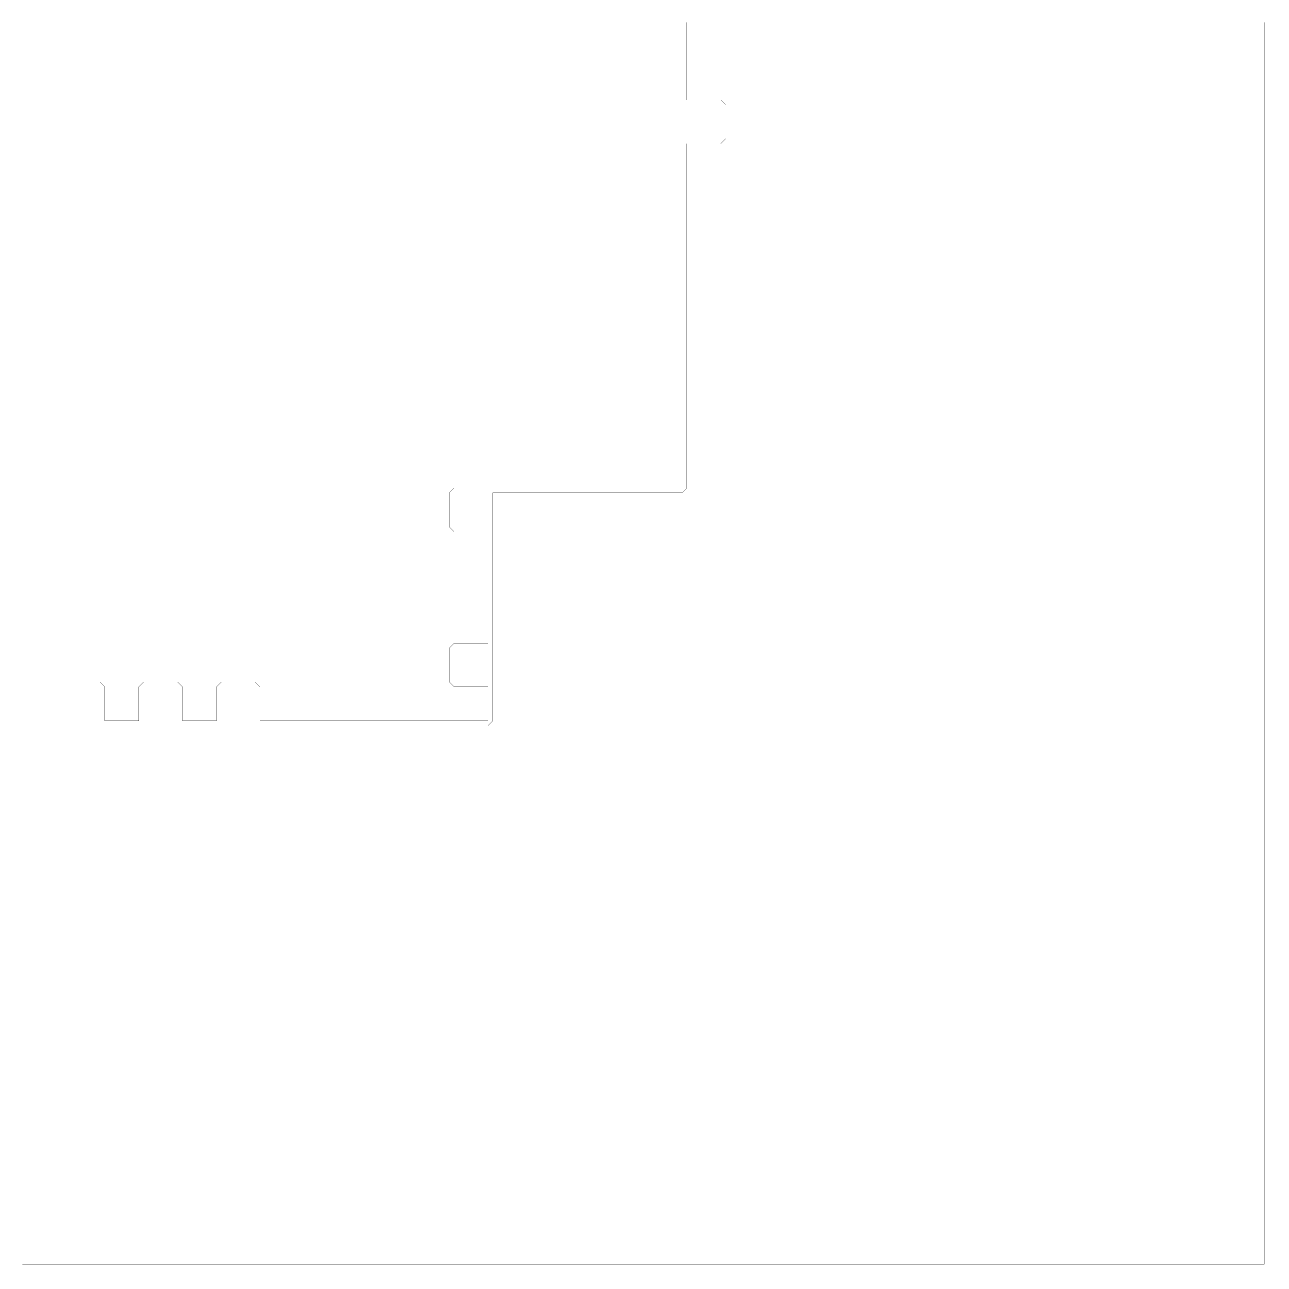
# Model space of a CAD drawing. Header units: metres. Extents: x 0 to 4990, y -4990 to 0.
# Drawn here: x 2495 to 4990, y -4990 to -2495 of the extents above; entities that cross this region are included whole.
import ezdxf

# ---------------------------------------------------------------- set-up
doc = ezdxf.new("R2010")
doc.units = ezdxf.units.M
doc.layers.add('conductor', color=1, linetype='Continuous')
doc.layers.add('substrate', color=5, linetype='Continuous')

msp = doc.modelspace()

# ---------------------------------------------------------------- linework, layer by layer
at = {"layer": 'conductor', "const_width": 0.5}
msp.add_lwpolyline([(2490.234375, -3818.359375), (2500, -3818.359375), (2509.765625, -3818.359375), (2519.53125, -3818.359375), (2529.296875, -3818.359375), (2539.0625, -3818.359375), (2548.828125, -3818.359375), (2558.59375, -3818.359375), (2568.359375, -3818.359375), (2578.125, -3818.359375), (2587.890625, -3818.359375), (2597.65625, -3818.359375), (2607.421875, -3818.359375), (2617.1875, -3818.359375), (2626.953125, -3818.359375), (2636.71875, -3818.359375), (2646.484375, -3818.359375), (2656.25, -3828.125), (2656.25, -3837.890625), (2656.25, -3847.65625), (2656.25, -3857.421875), (2656.25, -3867.1875), (2656.25, -3876.953125), (2656.25, -3886.71875), (2656.25, -3896.484375), (2666.015625, -3896.484375), (2675.78125, -3896.484375), (2685.546875, -3896.484375), (2695.3125, -3896.484375), (2705.078125, -3896.484375), (2714.84375, -3896.484375), (2724.609375, -3896.484375), (2724.609375, -3886.71875), (2724.609375, -3876.953125), (2724.609375, -3867.1875), (2724.609375, -3857.421875), (2724.609375, -3847.65625), (2724.609375, -3837.890625), (2724.609375, -3828.125), (2734.375, -3818.359375), (2744.140625, -3818.359375), (2753.90625, -3818.359375), (2763.671875, -3818.359375), (2773.4375, -3818.359375), (2783.203125, -3818.359375), (2792.96875, -3818.359375), (2802.734375, -3818.359375), (2812.5, -3828.125), (2812.5, -3837.890625), (2812.5, -3847.65625), (2812.5, -3857.421875), (2812.5, -3867.1875), (2812.5, -3876.953125), (2812.5, -3886.71875), (2812.5, -3896.484375), (2822.265625, -3896.484375), (2832.03125, -3896.484375), (2841.796875, -3896.484375), (2851.5625, -3896.484375), (2861.328125, -3896.484375), (2871.09375, -3896.484375), (2880.859375, -3896.484375), (2880.859375, -3886.71875), (2880.859375, -3876.953125), (2880.859375, -3867.1875), (2880.859375, -3857.421875), (2880.859375, -3847.65625), (2880.859375, -3837.890625), (2880.859375, -3828.125), (2890.625, -3818.359375), (2900.390625, -3818.359375), (2910.15625, -3818.359375), (2919.921875, -3818.359375), (2929.6875, -3818.359375), (2939.453125, -3818.359375), (2949.21875, -3818.359375), (2958.984375, -3818.359375), (2968.75, -3828.125), (2968.75, -3837.890625), (2968.75, -3847.65625), (2968.75, -3857.421875), (2968.75, -3867.1875), (2968.75, -3876.953125), (2968.75, -3886.71875), (2968.75, -3896.484375), (2978.515625, -3896.484375), (2988.28125, -3896.484375), (2998.046875, -3896.484375), (3007.8125, -3896.484375), (3017.578125, -3896.484375), (3027.34375, -3896.484375), (3037.109375, -3896.484375), (3046.875, -3896.484375), (3056.640625, -3896.484375), (3066.40625, -3896.484375), (3076.171875, -3896.484375), (3085.9375, -3896.484375), (3095.703125, -3896.484375), (3105.46875, -3896.484375), (3115.234375, -3896.484375), (3125, -3896.484375), (3134.765625, -3896.484375), (3144.53125, -3896.484375), (3154.296875, -3896.484375), (3164.0625, -3896.484375), (3173.828125, -3896.484375), (3183.59375, -3896.484375), (3193.359375, -3896.484375), (3203.125, -3896.484375), (3212.890625, -3896.484375), (3222.65625, -3896.484375), (3232.421875, -3896.484375), (3242.1875, -3896.484375), (3251.953125, -3896.484375), (3261.71875, -3896.484375), (3271.484375, -3896.484375), (3281.25, -3896.484375), (3291.015625, -3896.484375), (3300.78125, -3896.484375), (3310.546875, -3896.484375), (3320.3125, -3896.484375), (3330.078125, -3896.484375), (3339.84375, -3896.484375), (3349.609375, -3896.484375), (3359.375, -3896.484375), (3369.140625, -3896.484375), (3378.90625, -3896.484375), (3388.671875, -3896.484375), (3398.4375, -3896.484375), (3408.203125, -3896.484375), (3417.96875, -3896.484375), (3427.734375, -3896.484375), (3427.734375, -3886.71875), (3427.734375, -3876.953125), (3427.734375, -3867.1875), (3427.734375, -3857.421875), (3427.734375, -3847.65625), (3427.734375, -3837.890625), (3427.734375, -3828.125), (3417.96875, -3828.125), (3408.203125, -3828.125), (3398.4375, -3828.125), (3388.671875, -3828.125), (3378.90625, -3828.125), (3369.140625, -3828.125), (3359.375, -3828.125), (3349.609375, -3818.359375), (3349.609375, -3808.59375), (3349.609375, -3798.828125), (3349.609375, -3789.0625), (3349.609375, -3779.296875), (3349.609375, -3769.53125), (3349.609375, -3759.765625), (3349.609375, -3750), (3359.375, -3740.234375), (3369.140625, -3740.234375), (3378.90625, -3740.234375), (3388.671875, -3740.234375), (3398.4375, -3740.234375), (3408.203125, -3740.234375), (3417.96875, -3740.234375), (3427.734375, -3740.234375), (3427.734375, -3730.46875), (3427.734375, -3720.703125), (3427.734375, -3710.9375), (3427.734375, -3701.171875), (3427.734375, -3691.40625), (3427.734375, -3681.640625), (3427.734375, -3671.875), (3427.734375, -3662.109375), (3427.734375, -3652.34375), (3427.734375, -3642.578125), (3427.734375, -3632.8125), (3427.734375, -3623.046875), (3427.734375, -3613.28125), (3427.734375, -3603.515625), (3427.734375, -3593.75), (3427.734375, -3583.984375), (3427.734375, -3574.21875), (3427.734375, -3564.453125), (3427.734375, -3554.6875), (3427.734375, -3544.921875), (3427.734375, -3535.15625), (3427.734375, -3525.390625), (3427.734375, -3515.625), (3417.96875, -3515.625), (3408.203125, -3515.625), (3398.4375, -3515.625), (3388.671875, -3515.625), (3378.90625, -3515.625), (3369.140625, -3515.625), (3359.375, -3515.625), (3349.609375, -3505.859375), (3349.609375, -3496.09375), (3349.609375, -3486.328125), (3349.609375, -3476.5625), (3349.609375, -3466.796875), (3349.609375, -3457.03125), (3349.609375, -3447.265625), (3349.609375, -3437.5), (3359.375, -3427.734375), (3369.140625, -3427.734375), (3378.90625, -3427.734375), (3388.671875, -3427.734375), (3398.4375, -3427.734375), (3408.203125, -3427.734375), (3417.96875, -3427.734375), (3427.734375, -3427.734375), (3437.5, -3427.734375), (3447.265625, -3427.734375), (3457.03125, -3427.734375), (3466.796875, -3427.734375), (3476.5625, -3427.734375), (3486.328125, -3427.734375), (3496.09375, -3427.734375), (3505.859375, -3427.734375), (3515.625, -3427.734375), (3525.390625, -3427.734375), (3535.15625, -3427.734375), (3544.921875, -3427.734375), (3554.6875, -3427.734375), (3564.453125, -3427.734375), (3574.21875, -3427.734375), (3583.984375, -3427.734375), (3593.75, -3427.734375), (3603.515625, -3427.734375), (3613.28125, -3427.734375), (3623.046875, -3427.734375), (3632.8125, -3427.734375), (3642.578125, -3427.734375), (3652.34375, -3427.734375), (3662.109375, -3427.734375), (3671.875, -3427.734375), (3681.640625, -3427.734375), (3691.40625, -3427.734375), (3701.171875, -3427.734375), (3710.9375, -3427.734375), (3720.703125, -3427.734375), (3730.46875, -3427.734375), (3740.234375, -3427.734375), (3750, -3427.734375), (3759.765625, -3427.734375), (3769.53125, -3427.734375), (3779.296875, -3427.734375), (3789.0625, -3427.734375), (3798.828125, -3427.734375), (3808.59375, -3427.734375), (3818.359375, -3427.734375), (3818.359375, -3417.96875), (3818.359375, -3408.203125), (3818.359375, -3398.4375), (3818.359375, -3388.671875), (3818.359375, -3378.90625), (3818.359375, -3369.140625), (3818.359375, -3359.375), (3818.359375, -3349.609375), (3818.359375, -3339.84375), (3818.359375, -3330.078125), (3818.359375, -3320.3125), (3818.359375, -3310.546875), (3818.359375, -3300.78125), (3818.359375, -3291.015625), (3818.359375, -3281.25), (3818.359375, -3271.484375), (3818.359375, -3261.71875), (3818.359375, -3251.953125), (3818.359375, -3242.1875), (3818.359375, -3232.421875), (3818.359375, -3222.65625), (3818.359375, -3212.890625), (3818.359375, -3203.125), (3818.359375, -3193.359375), (3818.359375, -3183.59375), (3818.359375, -3173.828125), (3818.359375, -3164.0625), (3818.359375, -3154.296875), (3818.359375, -3144.53125), (3818.359375, -3134.765625), (3818.359375, -3125), (3818.359375, -3115.234375), (3818.359375, -3105.46875), (3818.359375, -3095.703125), (3818.359375, -3085.9375), (3818.359375, -3076.171875), (3818.359375, -3066.40625), (3818.359375, -3056.640625), (3818.359375, -3046.875), (3818.359375, -3037.109375), (3818.359375, -3027.34375), (3818.359375, -3017.578125), (3818.359375, -3007.8125), (3818.359375, -2998.046875), (3818.359375, -2988.28125), (3818.359375, -2978.515625), (3818.359375, -2968.75), (3818.359375, -2958.984375), (3818.359375, -2949.21875), (3818.359375, -2939.453125), (3818.359375, -2929.6875), (3818.359375, -2919.921875), (3818.359375, -2910.15625), (3818.359375, -2900.390625), (3818.359375, -2890.625), (3818.359375, -2880.859375), (3818.359375, -2871.09375), (3818.359375, -2861.328125), (3818.359375, -2851.5625), (3818.359375, -2841.796875), (3818.359375, -2832.03125), (3818.359375, -2822.265625), (3818.359375, -2812.5), (3818.359375, -2802.734375), (3818.359375, -2792.96875), (3818.359375, -2783.203125), (3818.359375, -2773.4375), (3818.359375, -2763.671875), (3818.359375, -2753.90625), (3818.359375, -2744.140625), (3818.359375, -2734.375), (3818.359375, -2724.609375), (3818.359375, -2714.84375), (3818.359375, -2705.078125), (3818.359375, -2695.3125), (3818.359375, -2685.546875), (3818.359375, -2675.78125), (3818.359375, -2666.015625), (3818.359375, -2656.25), (3818.359375, -2646.484375), (3818.359375, -2636.71875), (3818.359375, -2626.953125), (3818.359375, -2617.1875), (3818.359375, -2607.421875), (3818.359375, -2597.65625), (3818.359375, -2587.890625), (3818.359375, -2578.125), (3818.359375, -2568.359375), (3818.359375, -2558.59375), (3818.359375, -2548.828125), (3818.359375, -2539.0625), (3818.359375, -2529.296875), (3818.359375, -2519.53125), (3818.359375, -2509.765625), (3818.359375, -2500), (3818.359375, -2490.234375)], dxfattribs=at)
at = {"layer": 'substrate', "const_width": 0.5}
for points in [[(2490.234375, -4990.234375), (2500, -4990.234375), (2509.765625, -4990.234375), (2519.53125, -4990.234375), (2529.296875, -4990.234375), (2539.0625, -4990.234375), (2548.828125, -4990.234375), (2558.59375, -4990.234375), (2568.359375, -4990.234375), (2578.125, -4990.234375), (2587.890625, -4990.234375), (2597.65625, -4990.234375), (2607.421875, -4990.234375), (2617.1875, -4990.234375), (2626.953125, -4990.234375), (2636.71875, -4990.234375), (2646.484375, -4990.234375), (2656.25, -4990.234375), (2666.015625, -4990.234375), (2675.78125, -4990.234375), (2685.546875, -4990.234375), (2695.3125, -4990.234375), (2705.078125, -4990.234375), (2714.84375, -4990.234375), (2724.609375, -4990.234375), (2734.375, -4990.234375), (2744.140625, -4990.234375), (2753.90625, -4990.234375), (2763.671875, -4990.234375), (2773.4375, -4990.234375), (2783.203125, -4990.234375), (2792.96875, -4990.234375), (2802.734375, -4990.234375), (2812.5, -4990.234375), (2822.265625, -4990.234375), (2832.03125, -4990.234375), (2841.796875, -4990.234375), (2851.5625, -4990.234375), (2861.328125, -4990.234375), (2871.09375, -4990.234375), (2880.859375, -4990.234375), (2890.625, -4990.234375), (2900.390625, -4990.234375), (2910.15625, -4990.234375), (2919.921875, -4990.234375), (2929.6875, -4990.234375), (2939.453125, -4990.234375), (2949.21875, -4990.234375), (2958.984375, -4990.234375), (2968.75, -4990.234375), (2978.515625, -4990.234375), (2988.28125, -4990.234375), (2998.046875, -4990.234375), (3007.8125, -4990.234375), (3017.578125, -4990.234375), (3027.34375, -4990.234375), (3037.109375, -4990.234375), (3046.875, -4990.234375), (3056.640625, -4990.234375), (3066.40625, -4990.234375), (3076.171875, -4990.234375), (3085.9375, -4990.234375), (3095.703125, -4990.234375), (3105.46875, -4990.234375), (3115.234375, -4990.234375), (3125, -4990.234375), (3134.765625, -4990.234375), (3144.53125, -4990.234375), (3154.296875, -4990.234375), (3164.0625, -4990.234375), (3173.828125, -4990.234375), (3183.59375, -4990.234375), (3193.359375, -4990.234375), (3203.125, -4990.234375), (3212.890625, -4990.234375), (3222.65625, -4990.234375), (3232.421875, -4990.234375), (3242.1875, -4990.234375), (3251.953125, -4990.234375), (3261.71875, -4990.234375), (3271.484375, -4990.234375), (3281.25, -4990.234375), (3291.015625, -4990.234375), (3300.78125, -4990.234375), (3310.546875, -4990.234375), (3320.3125, -4990.234375), (3330.078125, -4990.234375), (3339.84375, -4990.234375), (3349.609375, -4990.234375), (3359.375, -4990.234375), (3369.140625, -4990.234375), (3378.90625, -4990.234375), (3388.671875, -4990.234375), (3398.4375, -4990.234375), (3408.203125, -4990.234375), (3417.96875, -4990.234375), (3427.734375, -4990.234375), (3437.5, -4990.234375), (3447.265625, -4990.234375), (3457.03125, -4990.234375), (3466.796875, -4990.234375), (3476.5625, -4990.234375), (3486.328125, -4990.234375), (3496.09375, -4990.234375), (3505.859375, -4990.234375), (3515.625, -4990.234375), (3525.390625, -4990.234375), (3535.15625, -4990.234375), (3544.921875, -4990.234375), (3554.6875, -4990.234375), (3564.453125, -4990.234375), (3574.21875, -4990.234375), (3583.984375, -4990.234375), (3593.75, -4990.234375), (3603.515625, -4990.234375), (3613.28125, -4990.234375), (3623.046875, -4990.234375), (3632.8125, -4990.234375), (3642.578125, -4990.234375), (3652.34375, -4990.234375), (3662.109375, -4990.234375), (3671.875, -4990.234375), (3681.640625, -4990.234375), (3691.40625, -4990.234375), (3701.171875, -4990.234375), (3710.9375, -4990.234375), (3720.703125, -4990.234375), (3730.46875, -4990.234375), (3740.234375, -4990.234375), (3750, -4990.234375), (3759.765625, -4990.234375), (3769.53125, -4990.234375), (3779.296875, -4990.234375), (3789.0625, -4990.234375), (3798.828125, -4990.234375), (3808.59375, -4990.234375), (3818.359375, -4990.234375), (3828.125, -4990.234375), (3837.890625, -4990.234375), (3847.65625, -4990.234375), (3857.421875, -4990.234375), (3867.1875, -4990.234375), (3876.953125, -4990.234375), (3886.71875, -4990.234375), (3896.484375, -4990.234375), (3906.25, -4990.234375), (3916.015625, -4990.234375), (3925.78125, -4990.234375), (3935.546875, -4990.234375), (3945.3125, -4990.234375), (3955.078125, -4990.234375), (3964.84375, -4990.234375), (3974.609375, -4990.234375), (3984.375, -4990.234375), (3994.140625, -4990.234375), (4003.90625, -4990.234375), (4013.671875, -4990.234375), (4023.4375, -4990.234375), (4033.203125, -4990.234375), (4042.96875, -4990.234375), (4052.734375, -4990.234375), (4062.5, -4990.234375), (4072.265625, -4990.234375), (4082.03125, -4990.234375), (4091.796875, -4990.234375), (4101.5625, -4990.234375), (4111.328125, -4990.234375), (4121.09375, -4990.234375), (4130.859375, -4990.234375), (4140.625, -4990.234375), (4150.390625, -4990.234375), (4160.15625, -4990.234375), (4169.921875, -4990.234375), (4179.6875, -4990.234375), (4189.453125, -4990.234375), (4199.21875, -4990.234375), (4208.984375, -4990.234375), (4218.75, -4990.234375), (4228.515625, -4990.234375), (4238.28125, -4990.234375), (4248.046875, -4990.234375), (4257.8125, -4990.234375), (4267.578125, -4990.234375), (4277.34375, -4990.234375), (4287.109375, -4990.234375), (4296.875, -4990.234375), (4306.640625, -4990.234375), (4316.40625, -4990.234375), (4326.171875, -4990.234375), (4335.9375, -4990.234375), (4345.703125, -4990.234375), (4355.46875, -4990.234375), (4365.234375, -4990.234375), (4375, -4990.234375), (4384.765625, -4990.234375), (4394.53125, -4990.234375), (4404.296875, -4990.234375), (4414.0625, -4990.234375), (4423.828125, -4990.234375), (4433.59375, -4990.234375), (4443.359375, -4990.234375), (4453.125, -4990.234375), (4462.890625, -4990.234375), (4472.65625, -4990.234375), (4482.421875, -4990.234375), (4492.1875, -4990.234375), (4501.953125, -4990.234375), (4511.71875, -4990.234375), (4521.484375, -4990.234375), (4531.25, -4990.234375), (4541.015625, -4990.234375), (4550.78125, -4990.234375), (4560.546875, -4990.234375), (4570.3125, -4990.234375), (4580.078125, -4990.234375), (4589.84375, -4990.234375), (4599.609375, -4990.234375), (4609.375, -4990.234375), (4619.140625, -4990.234375), (4628.90625, -4990.234375), (4638.671875, -4990.234375), (4648.4375, -4990.234375), (4658.203125, -4990.234375), (4667.96875, -4990.234375), (4677.734375, -4990.234375), (4687.5, -4990.234375), (4697.265625, -4990.234375), (4707.03125, -4990.234375), (4716.796875, -4990.234375), (4726.5625, -4990.234375), (4736.328125, -4990.234375), (4746.09375, -4990.234375), (4755.859375, -4990.234375), (4765.625, -4990.234375), (4775.390625, -4990.234375), (4785.15625, -4990.234375), (4794.921875, -4990.234375), (4804.6875, -4990.234375), (4814.453125, -4990.234375), (4824.21875, -4990.234375), (4833.984375, -4990.234375), (4843.75, -4990.234375), (4853.515625, -4990.234375), (4863.28125, -4990.234375), (4873.046875, -4990.234375), (4882.8125, -4990.234375), (4892.578125, -4990.234375), (4902.34375, -4990.234375), (4912.109375, -4990.234375), (4921.875, -4990.234375), (4931.640625, -4990.234375), (4941.40625, -4990.234375), (4951.171875, -4990.234375), (4960.9375, -4990.234375), (4970.703125, -4990.234375), (4980.46875, -4990.234375), (4990.234375, -4990.234375), (4990.234375, -4980.46875), (4990.234375, -4970.703125), (4990.234375, -4960.9375), (4990.234375, -4951.171875), (4990.234375, -4941.40625), (4990.234375, -4931.640625), (4990.234375, -4921.875), (4990.234375, -4912.109375), (4990.234375, -4902.34375), (4990.234375, -4892.578125), (4990.234375, -4882.8125), (4990.234375, -4873.046875), (4990.234375, -4863.28125), (4990.234375, -4853.515625), (4990.234375, -4843.75), (4990.234375, -4833.984375), (4990.234375, -4824.21875), (4990.234375, -4814.453125), (4990.234375, -4804.6875), (4990.234375, -4794.921875), (4990.234375, -4785.15625), (4990.234375, -4775.390625), (4990.234375, -4765.625), (4990.234375, -4755.859375), (4990.234375, -4746.09375), (4990.234375, -4736.328125), (4990.234375, -4726.5625), (4990.234375, -4716.796875), (4990.234375, -4707.03125), (4990.234375, -4697.265625), (4990.234375, -4687.5), (4990.234375, -4677.734375), (4990.234375, -4667.96875), (4990.234375, -4658.203125), (4990.234375, -4648.4375), (4990.234375, -4638.671875), (4990.234375, -4628.90625), (4990.234375, -4619.140625), (4990.234375, -4609.375), (4990.234375, -4599.609375), (4990.234375, -4589.84375), (4990.234375, -4580.078125), (4990.234375, -4570.3125), (4990.234375, -4560.546875), (4990.234375, -4550.78125), (4990.234375, -4541.015625), (4990.234375, -4531.25), (4990.234375, -4521.484375), (4990.234375, -4511.71875), (4990.234375, -4501.953125), (4990.234375, -4492.1875), (4990.234375, -4482.421875), (4990.234375, -4472.65625), (4990.234375, -4462.890625), (4990.234375, -4453.125), (4990.234375, -4443.359375), (4990.234375, -4433.59375), (4990.234375, -4423.828125), (4990.234375, -4414.0625), (4990.234375, -4404.296875), (4990.234375, -4394.53125), (4990.234375, -4384.765625), (4990.234375, -4375), (4990.234375, -4365.234375), (4990.234375, -4355.46875), (4990.234375, -4345.703125), (4990.234375, -4335.9375), (4990.234375, -4326.171875), (4990.234375, -4316.40625), (4990.234375, -4306.640625), (4990.234375, -4296.875), (4990.234375, -4287.109375), (4990.234375, -4277.34375), (4990.234375, -4267.578125), (4990.234375, -4257.8125), (4990.234375, -4248.046875), (4990.234375, -4238.28125), (4990.234375, -4228.515625), (4990.234375, -4218.75), (4990.234375, -4208.984375), (4990.234375, -4199.21875), (4990.234375, -4189.453125), (4990.234375, -4179.6875), (4990.234375, -4169.921875), (4990.234375, -4160.15625), (4990.234375, -4150.390625), (4990.234375, -4140.625), (4990.234375, -4130.859375), (4990.234375, -4121.09375), (4990.234375, -4111.328125), (4990.234375, -4101.5625), (4990.234375, -4091.796875), (4990.234375, -4082.03125), (4990.234375, -4072.265625), (4990.234375, -4062.5), (4990.234375, -4052.734375), (4990.234375, -4042.96875), (4990.234375, -4033.203125), (4990.234375, -4023.4375), (4990.234375, -4013.671875), (4990.234375, -4003.90625), (4990.234375, -3994.140625), (4990.234375, -3984.375), (4990.234375, -3974.609375), (4990.234375, -3964.84375), (4990.234375, -3955.078125), (4990.234375, -3945.3125), (4990.234375, -3935.546875), (4990.234375, -3925.78125), (4990.234375, -3916.015625), (4990.234375, -3906.25), (4990.234375, -3896.484375), (4990.234375, -3886.71875), (4990.234375, -3876.953125), (4990.234375, -3867.1875), (4990.234375, -3857.421875), (4990.234375, -3847.65625), (4990.234375, -3837.890625), (4990.234375, -3828.125), (4990.234375, -3818.359375), (4990.234375, -3808.59375), (4990.234375, -3798.828125), (4990.234375, -3789.0625), (4990.234375, -3779.296875), (4990.234375, -3769.53125), (4990.234375, -3759.765625), (4990.234375, -3750), (4990.234375, -3740.234375), (4990.234375, -3730.46875), (4990.234375, -3720.703125), (4990.234375, -3710.9375), (4990.234375, -3701.171875), (4990.234375, -3691.40625), (4990.234375, -3681.640625), (4990.234375, -3671.875), (4990.234375, -3662.109375), (4990.234375, -3652.34375), (4990.234375, -3642.578125), (4990.234375, -3632.8125), (4990.234375, -3623.046875), (4990.234375, -3613.28125), (4990.234375, -3603.515625), (4990.234375, -3593.75), (4990.234375, -3583.984375), (4990.234375, -3574.21875), (4990.234375, -3564.453125), (4990.234375, -3554.6875), (4990.234375, -3544.921875), (4990.234375, -3535.15625), (4990.234375, -3525.390625), (4990.234375, -3515.625), (4990.234375, -3505.859375), (4990.234375, -3496.09375), (4990.234375, -3486.328125), (4990.234375, -3476.5625), (4990.234375, -3466.796875), (4990.234375, -3457.03125), (4990.234375, -3447.265625), (4990.234375, -3437.5), (4990.234375, -3427.734375), (4990.234375, -3417.96875), (4990.234375, -3408.203125), (4990.234375, -3398.4375), (4990.234375, -3388.671875), (4990.234375, -3378.90625), (4990.234375, -3369.140625), (4990.234375, -3359.375), (4990.234375, -3349.609375), (4990.234375, -3339.84375), (4990.234375, -3330.078125), (4990.234375, -3320.3125), (4990.234375, -3310.546875), (4990.234375, -3300.78125), (4990.234375, -3291.015625), (4990.234375, -3281.25), (4990.234375, -3271.484375), (4990.234375, -3261.71875), (4990.234375, -3251.953125), (4990.234375, -3242.1875), (4990.234375, -3232.421875), (4990.234375, -3222.65625), (4990.234375, -3212.890625), (4990.234375, -3203.125), (4990.234375, -3193.359375), (4990.234375, -3183.59375), (4990.234375, -3173.828125), (4990.234375, -3164.0625), (4990.234375, -3154.296875), (4990.234375, -3144.53125), (4990.234375, -3134.765625), (4990.234375, -3125), (4990.234375, -3115.234375), (4990.234375, -3105.46875), (4990.234375, -3095.703125), (4990.234375, -3085.9375), (4990.234375, -3076.171875), (4990.234375, -3066.40625), (4990.234375, -3056.640625), (4990.234375, -3046.875), (4990.234375, -3037.109375), (4990.234375, -3027.34375), (4990.234375, -3017.578125), (4990.234375, -3007.8125), (4990.234375, -2998.046875), (4990.234375, -2988.28125), (4990.234375, -2978.515625), (4990.234375, -2968.75), (4990.234375, -2958.984375), (4990.234375, -2949.21875), (4990.234375, -2939.453125), (4990.234375, -2929.6875), (4990.234375, -2919.921875), (4990.234375, -2910.15625), (4990.234375, -2900.390625), (4990.234375, -2890.625), (4990.234375, -2880.859375), (4990.234375, -2871.09375), (4990.234375, -2861.328125), (4990.234375, -2851.5625), (4990.234375, -2841.796875), (4990.234375, -2832.03125), (4990.234375, -2822.265625), (4990.234375, -2812.5), (4990.234375, -2802.734375), (4990.234375, -2792.96875), (4990.234375, -2783.203125), (4990.234375, -2773.4375), (4990.234375, -2763.671875), (4990.234375, -2753.90625), (4990.234375, -2744.140625), (4990.234375, -2734.375), (4990.234375, -2724.609375), (4990.234375, -2714.84375), (4990.234375, -2705.078125), (4990.234375, -2695.3125), (4990.234375, -2685.546875), (4990.234375, -2675.78125), (4990.234375, -2666.015625), (4990.234375, -2656.25), (4990.234375, -2646.484375), (4990.234375, -2636.71875), (4990.234375, -2626.953125), (4990.234375, -2617.1875), (4990.234375, -2607.421875), (4990.234375, -2597.65625), (4990.234375, -2587.890625), (4990.234375, -2578.125), (4990.234375, -2568.359375), (4990.234375, -2558.59375), (4990.234375, -2548.828125), (4990.234375, -2539.0625), (4990.234375, -2529.296875), (4990.234375, -2519.53125), (4990.234375, -2509.765625), (4990.234375, -2500), (4990.234375, -2490.234375)], [(3828.125, -2490.234375), (3828.125, -2500), (3828.125, -2509.765625), (3828.125, -2519.53125), (3828.125, -2529.296875), (3828.125, -2539.0625), (3828.125, -2548.828125), (3828.125, -2558.59375), (3828.125, -2568.359375), (3828.125, -2578.125), (3828.125, -2587.890625), (3828.125, -2597.65625), (3828.125, -2607.421875), (3828.125, -2617.1875), (3828.125, -2626.953125), (3828.125, -2636.71875), (3828.125, -2646.484375), (3837.890625, -2646.484375), (3847.65625, -2646.484375), (3857.421875, -2646.484375), (3867.1875, -2646.484375), (3876.953125, -2646.484375), (3886.71875, -2646.484375), (3896.484375, -2646.484375), (3906.25, -2656.25), (3906.25, -2666.015625), (3906.25, -2675.78125), (3906.25, -2685.546875), (3906.25, -2695.3125), (3906.25, -2705.078125), (3906.25, -2714.84375), (3906.25, -2724.609375), (3896.484375, -2734.375), (3886.71875, -2734.375), (3876.953125, -2734.375), (3867.1875, -2734.375), (3857.421875, -2734.375), (3847.65625, -2734.375), (3837.890625, -2734.375), (3828.125, -2734.375), (3828.125, -2744.140625), (3828.125, -2753.90625), (3828.125, -2763.671875), (3828.125, -2773.4375), (3828.125, -2783.203125), (3828.125, -2792.96875), (3828.125, -2802.734375), (3828.125, -2812.5), (3828.125, -2822.265625), (3828.125, -2832.03125), (3828.125, -2841.796875), (3828.125, -2851.5625), (3828.125, -2861.328125), (3828.125, -2871.09375), (3828.125, -2880.859375), (3828.125, -2890.625), (3828.125, -2900.390625), (3828.125, -2910.15625), (3828.125, -2919.921875), (3828.125, -2929.6875), (3828.125, -2939.453125), (3828.125, -2949.21875), (3828.125, -2958.984375), (3828.125, -2968.75), (3828.125, -2978.515625), (3828.125, -2988.28125), (3828.125, -2998.046875), (3828.125, -3007.8125), (3828.125, -3017.578125), (3828.125, -3027.34375), (3828.125, -3037.109375), (3828.125, -3046.875), (3828.125, -3056.640625), (3828.125, -3066.40625), (3828.125, -3076.171875), (3828.125, -3085.9375), (3828.125, -3095.703125), (3828.125, -3105.46875), (3828.125, -3115.234375), (3828.125, -3125), (3828.125, -3134.765625), (3828.125, -3144.53125), (3828.125, -3154.296875), (3828.125, -3164.0625), (3828.125, -3173.828125), (3828.125, -3183.59375), (3828.125, -3193.359375), (3828.125, -3203.125), (3828.125, -3212.890625), (3828.125, -3222.65625), (3828.125, -3232.421875), (3828.125, -3242.1875), (3828.125, -3251.953125), (3828.125, -3261.71875), (3828.125, -3271.484375), (3828.125, -3281.25), (3828.125, -3291.015625), (3828.125, -3300.78125), (3828.125, -3310.546875), (3828.125, -3320.3125), (3828.125, -3330.078125), (3828.125, -3339.84375), (3828.125, -3349.609375), (3828.125, -3359.375), (3828.125, -3369.140625), (3828.125, -3378.90625), (3828.125, -3388.671875), (3828.125, -3398.4375), (3828.125, -3408.203125), (3828.125, -3417.96875), (3828.125, -3427.734375), (3818.359375, -3437.5), (3808.59375, -3437.5), (3798.828125, -3437.5), (3789.0625, -3437.5), (3779.296875, -3437.5), (3769.53125, -3437.5), (3759.765625, -3437.5), (3750, -3437.5), (3740.234375, -3437.5), (3730.46875, -3437.5), (3720.703125, -3437.5), (3710.9375, -3437.5), (3701.171875, -3437.5), (3691.40625, -3437.5), (3681.640625, -3437.5), (3671.875, -3437.5), (3662.109375, -3437.5), (3652.34375, -3437.5), (3642.578125, -3437.5), (3632.8125, -3437.5), (3623.046875, -3437.5), (3613.28125, -3437.5), (3603.515625, -3437.5), (3593.75, -3437.5), (3583.984375, -3437.5), (3574.21875, -3437.5), (3564.453125, -3437.5), (3554.6875, -3437.5), (3544.921875, -3437.5), (3535.15625, -3437.5), (3525.390625, -3437.5), (3515.625, -3437.5), (3505.859375, -3437.5), (3496.09375, -3437.5), (3486.328125, -3437.5), (3476.5625, -3437.5), (3466.796875, -3437.5), (3457.03125, -3437.5), (3447.265625, -3437.5), (3437.5, -3437.5), (3437.5, -3447.265625), (3437.5, -3457.03125), (3437.5, -3466.796875), (3437.5, -3476.5625), (3437.5, -3486.328125), (3437.5, -3496.09375), (3437.5, -3505.859375), (3437.5, -3515.625), (3437.5, -3525.390625), (3437.5, -3535.15625), (3437.5, -3544.921875), (3437.5, -3554.6875), (3437.5, -3564.453125), (3437.5, -3574.21875), (3437.5, -3583.984375), (3437.5, -3593.75), (3437.5, -3603.515625), (3437.5, -3613.28125), (3437.5, -3623.046875), (3437.5, -3632.8125), (3437.5, -3642.578125), (3437.5, -3652.34375), (3437.5, -3662.109375), (3437.5, -3671.875), (3437.5, -3681.640625), (3437.5, -3691.40625), (3437.5, -3701.171875), (3437.5, -3710.9375), (3437.5, -3720.703125), (3437.5, -3730.46875), (3437.5, -3740.234375), (3437.5, -3750), (3437.5, -3759.765625), (3437.5, -3769.53125), (3437.5, -3779.296875), (3437.5, -3789.0625), (3437.5, -3798.828125), (3437.5, -3808.59375), (3437.5, -3818.359375), (3437.5, -3828.125), (3437.5, -3837.890625), (3437.5, -3847.65625), (3437.5, -3857.421875), (3437.5, -3867.1875), (3437.5, -3876.953125), (3437.5, -3886.71875), (3437.5, -3896.484375), (3427.734375, -3906.25), (3417.96875, -3906.25), (3408.203125, -3906.25), (3398.4375, -3906.25), (3388.671875, -3906.25), (3378.90625, -3906.25), (3369.140625, -3906.25), (3359.375, -3906.25), (3349.609375, -3906.25), (3339.84375, -3906.25), (3330.078125, -3906.25), (3320.3125, -3906.25), (3310.546875, -3906.25), (3300.78125, -3906.25), (3291.015625, -3906.25), (3281.25, -3906.25), (3271.484375, -3906.25), (3261.71875, -3906.25), (3251.953125, -3906.25), (3242.1875, -3906.25), (3232.421875, -3906.25), (3222.65625, -3906.25), (3212.890625, -3906.25), (3203.125, -3906.25), (3193.359375, -3906.25), (3183.59375, -3906.25), (3173.828125, -3906.25), (3164.0625, -3906.25), (3154.296875, -3906.25), (3144.53125, -3906.25), (3134.765625, -3906.25), (3125, -3906.25), (3115.234375, -3906.25), (3105.46875, -3906.25), (3095.703125, -3906.25), (3085.9375, -3906.25), (3076.171875, -3906.25), (3066.40625, -3906.25), (3056.640625, -3906.25), (3046.875, -3906.25), (3037.109375, -3906.25), (3027.34375, -3906.25), (3017.578125, -3906.25), (3007.8125, -3906.25), (2998.046875, -3906.25), (2988.28125, -3906.25), (2978.515625, -3906.25), (2968.75, -3906.25), (2958.984375, -3906.25), (2949.21875, -3906.25), (2939.453125, -3906.25), (2929.6875, -3906.25), (2919.921875, -3906.25), (2910.15625, -3906.25), (2900.390625, -3906.25), (2890.625, -3906.25), (2880.859375, -3906.25), (2871.09375, -3906.25), (2861.328125, -3906.25), (2851.5625, -3906.25), (2841.796875, -3906.25), (2832.03125, -3906.25), (2822.265625, -3906.25), (2812.5, -3906.25), (2802.734375, -3906.25), (2792.96875, -3906.25), (2783.203125, -3906.25), (2773.4375, -3906.25), (2763.671875, -3906.25), (2753.90625, -3906.25), (2744.140625, -3906.25), (2734.375, -3906.25), (2724.609375, -3906.25), (2714.84375, -3906.25), (2705.078125, -3906.25), (2695.3125, -3906.25), (2685.546875, -3906.25), (2675.78125, -3906.25), (2666.015625, -3906.25), (2656.25, -3906.25), (2646.484375, -3906.25), (2636.71875, -3906.25), (2626.953125, -3906.25), (2617.1875, -3906.25), (2607.421875, -3906.25), (2597.65625, -3906.25), (2587.890625, -3906.25), (2578.125, -3906.25), (2568.359375, -3906.25), (2558.59375, -3906.25), (2548.828125, -3906.25), (2539.0625, -3906.25), (2529.296875, -3906.25), (2519.53125, -3906.25), (2509.765625, -3906.25), (2500, -3906.25), (2490.234375, -3906.25)]]:
    msp.add_lwpolyline(points, dxfattribs=at)

doc.saveas('drawing.dxf')
